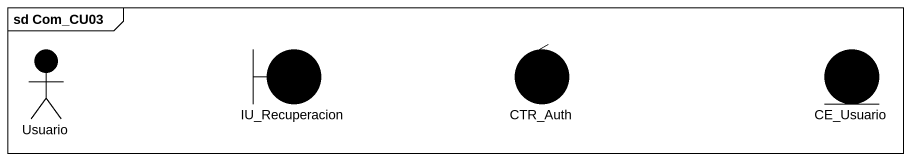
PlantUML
@startuml
mainframe sd Com_CU03
actor Usuario #000000
boundary IU_Recuperacion #000000
control CTR_Auth #000000
entity CE_Usuario #000000
@enduml
